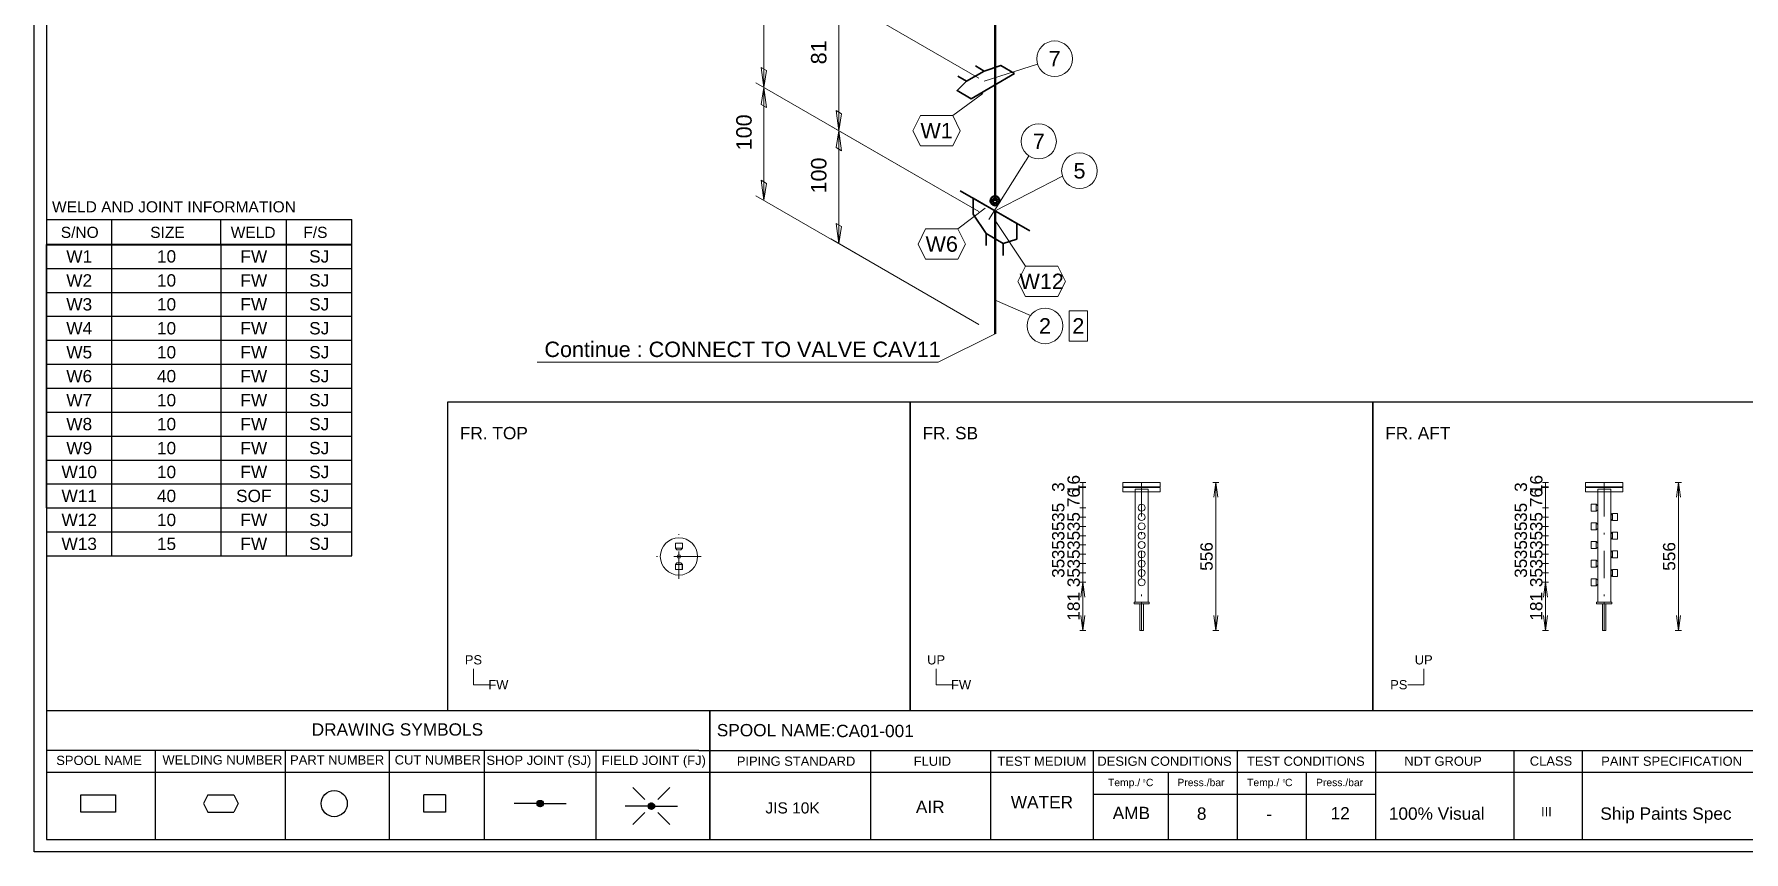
# Model space of a CAD drawing. Header units: millimetres. Extents: x 0 to 420, y 0 to 297.
# Drawn here: x 0 to 277.1, y 0 to 132.6 of the extents above; entities that cross this region are included whole.
import ezdxf
from ezdxf.enums import TextEntityAlignment as Align

# ---------------------------------------------------------------- set-up
doc = ezdxf.new("R2010")
doc.units = ezdxf.units.MM
doc.linetypes.add('DOTTED_DASHED5', pattern=[9.99997, 4.444431, -2.666659, 0.222222, -2.666659])
doc.linetypes.add('DOTTED_DASHED6', pattern=[10, 4.444444, -2.666667, 0.222222, -2.666667])
for name, color, linetype in [('FramesFromTables', 40, 'Continuous'), ('I_Coordinates', 11, 'Continuous'), ('I_CutNumbers', 10, 'Continuous'), ('I_Dimensions', 4, 'Continuous'), ('I_OtherComponents', 2, 'Continuous'), ('I_PartNumbers', 9, 'Continuous'), ('I_Pipes', 1, 'Continuous'), ('I_Tags', 8, 'Continuous'), ('SymbolsOnDrawingSheet', 1, 'Continuous'), ('TextFromTables', 2, 'Continuous'), ('TextFromTextBoxes', 2, 'Continuous')]:
    doc.layers.add(name, color=color, linetype=linetype)
doc.styles.add('Cadmatic Default Text', font='arial.ttf')

# ---------------------------------------------------------------- blocks, each defined once
blk = doc.blocks.new('CA01728894006_PRT_0_3')
at = {"layer": 'I_Pipes', "linetype": 'ByBlock', "lineweight": 50}
blk.add_line((103.75, 80.73), (103.75, 60.73), dxfattribs=at)
blk = doc.blocks.new('CA01728894006_PRT_1_3')
at = {"layer": 'I_OtherComponents', "linetype": 'ByBlock', "lineweight": 35}
blk.add_line((98.09, 83.92), (109.41, 77.39), dxfattribs=at)
at = {"layer": 'I_OtherComponents', "linetype": 'ByBlock', "lineweight": 50}
for radius in [0.75, 0.375]:
    blk.add_circle((103.75, 82.29), radius, dxfattribs=at)
blk = doc.blocks.new('CA01728894006_PRT_2_3')
at = {"layer": 'I_Pipes', "linetype": 'ByBlock', "lineweight": 50}
blk.add_line((103.75, 82.29), (103.75, 236.32), dxfattribs=at)
blk = doc.blocks.new('CA01728894006_PRT_24_3')
at = {"layer": 'I_OtherComponents', "linetype": 'ByBlock', "lineweight": 35, "flags": 128}
for points in [[(106.93, 102.91), (99.86, 98.83), (97.6, 100.14), (99.15, 101.69), (101.98, 103.32), (104.67, 104.22), (106.93, 102.91)], [(100.57, 104.14), (101.98, 103.32), (99.15, 101.69), (97.74, 102.5)]]:
    blk.add_lwpolyline(points, dxfattribs=at)
blk = doc.blocks.new('CA01728894006_DIM_8_3')
at = {"layer": 'I_Dimensions', "linetype": 'ByBlock', "lineweight": 0}
for p, q in [((77.12, 130.74), (101.15, 116.87)), ((78.42, 115.29), (78.42, 129.99)), ((101.15, 102.17), (77.12, 116.04))]:
    blk.add_line(p, q, dxfattribs=at)
at = {"layer": 'I_Dimensions', "linetype": 'ByBlock', "lineweight": 0, "flags": 128}
for points in [[(78.42, 129.99), (78.85, 126.74), (77.99, 127.24), (78.42, 129.99)], [(78.42, 115.29), (78.85, 118.04), (77.99, 118.54), (78.42, 115.29)]]:
    blk.add_lwpolyline(points, dxfattribs=at)
at = {"layer": 'I_Dimensions', "linetype": 'ByBlock', "lineweight": 0, "style": 'Cadmatic Default Text'}
blk.add_text('35', height=2.5, rotation=90, dxfattribs=at).set_placement((75.17, 124.52), align=Align.MIDDLE_CENTER)
blk = doc.blocks.new('CA01728894006_DIM_9_3')
at = {"layer": 'I_Dimensions', "linetype": 'ByBlock', "lineweight": 0}
for p, q in [((77.12, 116.04), (101.15, 102.17)), ((78.42, 93.65), (78.42, 115.29)), ((101.15, 80.52), (77.12, 94.4))]:
    blk.add_line(p, q, dxfattribs=at)
at = {"layer": 'I_Dimensions', "linetype": 'ByBlock', "lineweight": 0, "flags": 128}
for points in [[(78.42, 115.29), (78.85, 112.04), (77.99, 112.54), (78.42, 115.29)], [(78.42, 93.65), (78.85, 96.4), (77.99, 96.9), (78.42, 93.65)]]:
    blk.add_lwpolyline(points, dxfattribs=at)
at = {"layer": 'I_Dimensions', "linetype": 'ByBlock', "lineweight": 0, "style": 'Cadmatic Default Text'}
blk.add_text('81', height=2.5, rotation=90, dxfattribs=at).set_placement((75.17, 106.35), align=Align.MIDDLE_CENTER)
blk = doc.blocks.new('CA01728894006_DIM_10_3')
at = {"layer": 'I_Dimensions', "linetype": 'ByBlock', "lineweight": 0}
for p, q in [((77.12, 94.4), (101.15, 80.52)), ((78.42, 75.36), (78.42, 93.65)), ((101.15, 62.23), (77.12, 76.11))]:
    blk.add_line(p, q, dxfattribs=at)
at = {"layer": 'I_Dimensions', "linetype": 'ByBlock', "lineweight": 0, "flags": 128}
for points in [[(78.42, 93.65), (78.85, 90.4), (77.99, 90.9), (78.42, 93.65)], [(78.42, 75.36), (78.85, 78.11), (77.99, 78.61), (78.42, 75.36)]]:
    blk.add_lwpolyline(points, dxfattribs=at)
at = {"layer": 'I_Dimensions', "linetype": 'ByBlock', "lineweight": 0, "style": 'Cadmatic Default Text'}
blk.add_text('100', height=2.5, rotation=90, dxfattribs=at).set_placement((75.17, 86.38), align=Align.MIDDLE_CENTER)
blk = doc.blocks.new('CA01728894006_DIM_11_3')
at = {"layer": 'I_Dimensions', "linetype": 'ByBlock', "lineweight": 0}
for p, q in [((65, 261.41), (101.15, 240.54)), ((66.29, 100.65), (66.29, 260.66)), ((101.15, 80.52), (65, 101.4))]:
    blk.add_line(p, q, dxfattribs=at)
at = {"layer": 'I_Dimensions', "linetype": 'ByBlock', "lineweight": 0, "flags": 128}
for points in [[(66.29, 260.66), (66.73, 257.41), (65.86, 257.91), (66.29, 260.66)], [(66.29, 100.65), (66.73, 103.4), (65.86, 103.9), (66.29, 100.65)]]:
    blk.add_lwpolyline(points, dxfattribs=at)
at = {"layer": 'I_Dimensions', "linetype": 'ByBlock', "lineweight": 0, "style": 'Cadmatic Default Text'}
blk.add_text('437', height=2.5, rotation=90, dxfattribs=at).set_placement((63.05, 182.53), align=Align.MIDDLE_CENTER)
blk = doc.blocks.new('CA01728894006_DIM_12_3')
at = {"layer": 'I_Dimensions', "linetype": 'ByBlock', "lineweight": 0}
for p, q in [((65, 101.4), (101.15, 80.52)), ((66.29, 82.36), (66.29, 100.65)), ((101.15, 62.23), (65, 83.11))]:
    blk.add_line(p, q, dxfattribs=at)
at = {"layer": 'I_Dimensions', "linetype": 'ByBlock', "lineweight": 0, "flags": 128}
for points in [[(66.29, 100.65), (66.73, 97.4), (65.86, 97.9), (66.29, 100.65)], [(66.29, 82.36), (66.73, 85.11), (65.86, 85.61), (66.29, 82.36)]]:
    blk.add_lwpolyline(points, dxfattribs=at)
at = {"layer": 'I_Dimensions', "linetype": 'ByBlock', "lineweight": 0, "style": 'Cadmatic Default Text'}
blk.add_text('100', height=2.5, rotation=90, dxfattribs=at).set_placement((63.05, 93.38), align=Align.MIDDLE_CENTER)
blk = doc.blocks.new('CA01728894006_PTN_0_3')
at = {"layer": 'I_PartNumbers', "linetype": 'ByBlock', "lineweight": 0}
blk.add_line((109.51, 68.25), (103.75, 70.73), dxfattribs=at)
blk.add_circle((111.85, 66.55), 2.89, dxfattribs=at)
at = {"layer": 'I_PartNumbers', "linetype": 'ByBlock', "lineweight": 0, "style": 'Cadmatic Default Text'}
blk.add_text('2', height=2.5, dxfattribs=at).set_placement((111.85, 66.55), align=Align.MIDDLE_CENTER)
blk = doc.blocks.new('CA01728894006_PTN_1_3')
at = {"layer": 'I_PartNumbers', "linetype": 'ByBlock', "lineweight": 0}
blk.add_line((114.69, 86.26), (103.75, 80.65), dxfattribs=at)
blk.add_circle((117.44, 87.15), 2.89, dxfattribs=at)
at = {"layer": 'I_PartNumbers', "linetype": 'ByBlock', "lineweight": 0, "style": 'Cadmatic Default Text'}
blk.add_text('5', height=2.5, dxfattribs=at).set_placement((117.44, 87.15), align=Align.MIDDLE_CENTER)
blk = doc.blocks.new('CA01728894006_PTN_2_3')
at = {"layer": 'I_PartNumbers', "linetype": 'ByBlock', "lineweight": 0}
blk.add_line((110.66, 104.42), (101.98, 101.69), dxfattribs=at)
blk.add_circle((113.41, 105.31), 2.89, dxfattribs=at)
at = {"layer": 'I_PartNumbers', "linetype": 'ByBlock', "lineweight": 0, "style": 'Cadmatic Default Text'}
blk.add_text('7', height=2.5, dxfattribs=at).set_placement((113.41, 105.31), align=Align.MIDDLE_CENTER)
blk = doc.blocks.new('CA01728894006_CUT_15_3')
at = {"layer": 'I_CutNumbers', "linetype": 'ByBlock', "lineweight": 0, "flags": 128}
blk.add_lwpolyline([(118.72, 64.1), (118.72, 68.99), (115.78, 68.99), (115.78, 64.1), (118.72, 64.1)], dxfattribs=at)
at = {"layer": 'I_CutNumbers', "linetype": 'ByBlock', "lineweight": 0, "style": 'Cadmatic Default Text'}
blk.add_text('2', height=2.5, dxfattribs=at).set_placement((117.25, 66.55), align=Align.MIDDLE_CENTER)
blk = doc.blocks.new('Pi_Weld_0')
at = {"layer": 'I_Tags', "linetype": 'ByBlock', "lineweight": 0, "flags": 128}
for points in [[(2.62, 2.45), (7.05, 5.81)], [(-2.62, 2.45), (-3.84, 0)], [(-3.84, 0), (-2.62, -2.45)], [(2.62, 2.45), (-2.62, 2.45)], [(3.84, 0), (2.62, 2.45)], [(2.62, -2.45), (3.84, 0)], [(-2.62, -2.45), (2.62, -2.45)]]:
    blk.add_lwpolyline(points, dxfattribs=at)
at = {"layer": 'I_Tags', "linetype": 'ByBlock', "lineweight": 0, "style": 'Cadmatic Default Text'}
blk.add_text('W6', height=2.5, dxfattribs=at).set_placement((0, 0), align=Align.MIDDLE_CENTER)
blk = doc.blocks.new('Pi_Weld_1')
at = {"layer": 'I_Tags', "linetype": 'ByBlock', "lineweight": 0, "flags": 128}
for points in [[(2.62, 2.45), (7.5, 6.04)], [(-2.62, 2.45), (-3.84, 0)], [(-3.84, 0), (-2.62, -2.45)], [(2.62, 2.45), (-2.62, 2.45)], [(3.84, 0), (2.62, 2.45)], [(2.62, -2.45), (3.84, 0)], [(-2.62, -2.45), (2.62, -2.45)]]:
    blk.add_lwpolyline(points, dxfattribs=at)
at = {"layer": 'I_Tags', "linetype": 'ByBlock', "lineweight": 0, "style": 'Cadmatic Default Text'}
blk.add_text('W1', height=2.5, dxfattribs=at).set_placement((0, 0), align=Align.MIDDLE_CENTER)

msp = doc.modelspace()

# ---------------------------------------------------------------- linework, layer by layer
at = {"linetype": 'DOTTED_DASHED6', "lineweight": 13, "flags": 128}
for points in [[(179.51, 59.21), (179.51, 59.9)], [(179.51, 59.08), (179.51, 58.39)], [(179.51, 58.82), (179.51, 40.48)], [(254.5, 59.21), (254.5, 59.9)], [(254.5, 59.08), (254.5, 58.39)], [(254.5, 58.82), (254.5, 40.48)], [(104.51, 44.28), (104.51, 51.53)], [(108.14, 47.9), (100.89, 47.9)], [(104.85, 47.9), (104.18, 47.9)], [(179.51, 40.48), (179.51, 40.22)], [(179.51, 40.22), (179.51, 35.9)], [(254.5, 40.48), (254.5, 40.22)], [(254.5, 40.22), (254.5, 35.9)]]:
    msp.add_lwpolyline(points, dxfattribs=at)
at = {"linetype": 'DOTTED_DASHED5', "lineweight": 13, "flags": 128}
msp.add_lwpolyline([(104.51, 48.24), (104.51, 47.56)], dxfattribs=at)
at = {"layer": 'FramesFromTables', "linetype": 'ByBlock', "lineweight": -3}
for p, q in [((2, 98.5), (51.5, 98.5)), ((2, 55.77), (2, 98.5)), ((2, 55.77), (2, 98.5)), ((12.6, 48.01), (12.6, 98.5)), ((12.6, 48.01), (12.6, 98.5)), ((30.3, 48.01), (30.3, 98.5)), ((30.3, 48.01), (30.3, 98.5)), ((40.9, 48.01), (40.9, 98.5)), ((40.9, 48.01), (40.9, 98.5)), ((51.5, 51.89), (51.5, 98.5)), ((2, 94.62), (51.5, 94.62)), ((2, 90.73), (51.5, 90.73)), ((2, 86.85), (51.5, 86.85)), ((2, 82.96), (51.5, 82.96)), ((2, 79.08), (51.5, 79.08)), ((2, 75.19), (51.5, 75.19)), ((2, 71.31), (51.5, 71.31)), ((2, 67.43), (51.5, 67.43)), ((2, 63.54), (51.5, 63.54)), ((2, 59.66), (51.5, 59.66)), ((2, 51.89), (51.5, 51.89))]:
    msp.add_line(p, q, dxfattribs=at)
at = {"layer": 'FramesFromTables', "linetype": 'ByBlock', "lineweight": -3, "flags": 128}
for points in [[(2, 55.77), (51.5, 55.77), (51.5, 98.5)], [(2, 48.01), (51.5, 48.01), (51.5, 98.5)]]:
    msp.add_lwpolyline(points, dxfattribs=at)
at = {"layer": 'I_Coordinates', "linetype": 'ByBlock', "lineweight": 0}
for q in [(155.75, 84.03), (81.51, 79.43)]:
    msp.add_line((146.55, 79.43), q, dxfattribs=at)
at = {"layer": 'I_OtherComponents', "linetype": 'ByBlock', "lineweight": 35}
for p, q in [((152.21, 103.42), (152.21, 106)), ((159.29, 101.91), (152.21, 106)), ((152.21, 103.42), (154.3, 100.26)), ((154.3, 98.31), (154.3, 100.26)), ((154.3, 100.26), (157.07, 98.66)), ((159.29, 101.91), (159.29, 99.33)), ((157.07, 98.66), (159.29, 99.33)), ((157.07, 96.71), (157.07, 98.67))]:
    msp.add_line(p, q, dxfattribs=at)
at = {"layer": 'I_Tags', "linetype": 'ByBlock', "lineweight": 0, "flags": 128}
for points in [[(160.69, 94.96), (155.75, 102.37)], [(160.69, 94.96), (159.47, 92.51)], [(165.93, 94.96), (160.69, 94.96)], [(167.16, 92.51), (165.93, 94.96)], [(159.47, 92.51), (160.69, 90.06)], [(165.93, 90.06), (167.16, 92.51)], [(160.69, 90.06), (165.93, 90.06)]]:
    msp.add_lwpolyline(points, dxfattribs=at)
at = {"layer": 'SymbolsOnDrawingSheet', "linetype": 'ByBlock', "lineweight": -3, "flags": 128}
for points in [[(0, 297), (420, 297), (420, 0), (0, 0), (0, 297)], [(2, 295.01), (2, 2)], [(2, 102.57), (51.49, 102.57)], [(12.6, 98.45), (12.6, 102.57)], [(30.28, 98.45), (30.28, 102.57)], [(40.88, 98.45), (40.88, 102.57)], [(51.49, 98.45), (51.49, 102.57)], [(2, 98.5), (51.5, 98.5)], [(2, 98.5), (51.5, 98.5)], [(51.49, 98.47), (2, 98.47)], [(2, 98.45), (51.49, 98.45)], [(2, 22.93), (107.74, 22.93)], [(107.74, 22.93), (292.02, 22.93)], [(109.52, 22.93), (109.52, 2)], [(109.52, 2), (109.52, 22.93)], [(107.74, 16.45), (2, 16.45)], [(19.62, 16.45), (19.62, 2)], [(40.69, 16.45), (40.69, 2)], [(57.56, 16.45), (57.56, 2)], [(72.95, 16.45), (72.95, 2)], [(91.02, 16.45), (91.02, 2)], [(107.74, 16.45), (292.02, 16.45)], [(135.58, 16.45), (135.58, 2)], [(155.03, 16.45), (155.03, 2)], [(171.67, 16.45), (171.67, 2)], [(195.02, 16.45), (195.02, 2)], [(217.4, 16.45), (217.4, 2)], [(239.85, 16.45), (239.85, 2)], [(250.91, 16.34), (250.91, 2)], [(2, 12.91), (292.02, 12.91)], [(183.82, 12.91), (183.82, 2)], [(206.21, 12.91), (206.21, 2)], [(13.2, 6.41), (7.55, 6.41), (7.55, 9.23), (13.2, 9.23)], [(13.2, 9.23), (13.2, 6.41)], [(28.12, 9.23), (27.42, 7.82)], [(28.12, 9.23), (32.36, 9.23)], [(32.36, 9.23), (33.07, 7.82)], [(66.68, 9.23), (66.68, 6.41), (63.15, 6.41), (63.15, 9.23)], [(66.68, 9.23), (63.15, 9.23)], [(81.49, 7.78), (82.04, 8.32)], [(81.51, 7.9), (81.93, 8.32)], [(81.52, 7.7), (82.14, 8.32)], [(99, 8.47), (97.06, 10.41)], [(101.09, 8.47), (103.03, 10.41)], [(171.67, 9.37), (217.4, 9.37)], [(171.67, 9.37), (217.4, 9.37)], [(27.42, 7.82), (28.12, 6.41)], [(28.12, 6.41), (32.36, 6.41)], [(33.07, 7.82), (32.36, 6.41)], [(81.48, 7.82), (77.79, 7.82)], [(81.55, 7.62), (82.22, 8.29)], [(81.56, 8.06), (81.76, 8.26)], [(81.57, 7.54), (82.28, 8.25)], [(81.62, 7.48), (82.34, 8.2)], [(81.68, 7.44), (82.4, 8.16)], [(81.74, 7.39), (82.45, 8.1)], [(81.8, 7.35), (82.48, 8.02)], [(81.88, 7.32), (82.5, 7.94)], [(81.98, 7.32), (82.53, 7.86)], [(82.09, 7.32), (82.52, 7.75)], [(82.24, 7.36), (82.47, 7.59)], [(82.54, 7.82), (86.24, 7.82)], [(99.51, 7.42), (95.82, 7.42)], [(99, 6.38), (97.06, 4.44)], [(99.53, 7.47), (99.99, 7.93)], [(99.53, 7.37), (100.1, 7.93)], [(99.56, 7.29), (100.2, 7.93)], [(99.58, 7.62), (99.88, 7.93)], [(99.58, 7.21), (100.27, 7.89)], [(99.61, 7.13), (100.33, 7.84)], [(99.67, 7.08), (100.39, 7.8)], [(99.73, 7.03), (100.45, 7.75)], [(99.79, 6.99), (100.49, 7.69)], [(99.85, 6.94), (100.52, 7.61)], [(99.94, 6.92), (100.54, 7.53)], [(100.04, 6.92), (100.57, 7.45)], [(100.15, 6.92), (100.54, 7.31)], [(100.38, 7.04), (100.49, 7.15)], [(100.57, 7.42), (104.27, 7.42)], [(101.09, 6.38), (103.03, 4.44)], [(2, 2), (418.01, 2)]]:
    msp.add_lwpolyline(points, dxfattribs=at)
at = {"layer": 'SymbolsOnDrawingSheet', "linetype": 'ByBlock', "lineweight": 25, "flags": 128}
for points in [[(67, 22.9), (142, 22.9), (142, 72.9), (67, 72.9), (67, 22.9)], [(142, 22.9), (217, 22.9), (217, 72.9), (142, 72.9), (142, 22.9)], [(217, 22.9), (292, 22.9), (292, 72.9), (217, 72.9), (217, 22.9)]]:
    msp.add_lwpolyline(points, dxfattribs=at)
at = {"layer": 'SymbolsOnDrawingSheet', "linetype": 'ByBlock', "lineweight": 13, "flags": 128}
for points in [[(170.49, 59.9), (169.49, 59.9)], [(170.49, 59.21), (169.49, 59.21)], [(170.49, 59.08), (169.49, 59.08)], [(169.99, 59.21), (169.99, 59.9)], [(169.99, 59.08), (169.99, 59.21)], [(169.99, 55.8), (169.99, 59.08)], [(191.03, 59.9), (192.03, 59.9)], [(191.53, 59.9), (191.22, 57.5), (191.53, 59.9), (191.85, 57.5), (191.53, 59.9)], [(191.53, 35.9), (191.53, 59.9)], [(245.48, 59.9), (244.48, 59.9)], [(245.48, 59.21), (244.48, 59.21)], [(245.48, 59.08), (244.48, 59.08)], [(244.98, 59.21), (244.98, 59.9)], [(244.98, 59.08), (244.98, 59.21)], [(244.98, 55.8), (244.98, 59.08)], [(266.02, 59.9), (267.02, 59.9)], [(266.52, 59.9), (266.2, 57.5), (266.52, 59.9), (266.84, 57.5), (266.52, 59.9)], [(266.52, 35.9), (266.52, 59.9)], [(170.49, 55.8), (169.49, 55.8)], [(169.99, 54.29), (169.99, 55.8)], [(245.48, 55.8), (244.48, 55.8)], [(244.98, 54.29), (244.98, 55.8)], [(170.49, 54.29), (169.49, 54.29)], [(170.49, 52.78), (169.49, 52.78)], [(169.99, 52.78), (169.99, 54.29)], [(169.99, 51.27), (169.99, 52.78)], [(245.48, 54.29), (244.48, 54.29)], [(245.48, 52.78), (244.48, 52.78)], [(244.98, 52.78), (244.98, 54.29)], [(244.98, 51.27), (244.98, 52.78)], [(170.49, 51.27), (169.49, 51.27)], [(169.99, 49.76), (169.99, 51.27)], [(245.48, 51.27), (244.48, 51.27)], [(244.98, 49.76), (244.98, 51.27)], [(170.49, 49.76), (169.49, 49.76)], [(170.49, 48.25), (169.49, 48.25)], [(169.99, 48.25), (169.99, 49.76)], [(169.99, 46.74), (169.99, 48.25)], [(245.48, 49.76), (244.48, 49.76)], [(245.48, 48.25), (244.48, 48.25)], [(244.98, 48.25), (244.98, 49.76)], [(244.98, 46.74), (244.98, 48.25)], [(170.49, 46.74), (169.49, 46.74)], [(170.49, 45.22), (169.49, 45.22)], [(169.99, 45.22), (169.99, 46.74)], [(169.99, 43.72), (169.99, 45.22)], [(245.48, 46.74), (244.48, 46.74)], [(245.48, 45.22), (244.48, 45.22)], [(244.98, 45.22), (244.98, 46.74)], [(244.98, 43.72), (244.98, 45.22)], [(170.49, 43.72), (169.49, 43.72)], [(169.99, 43.72), (169.67, 41.32), (169.99, 43.72), (170.31, 41.32), (169.99, 43.72)], [(169.99, 35.9), (169.99, 43.72)], [(245.48, 43.72), (244.48, 43.72)], [(244.98, 43.72), (244.66, 41.32), (244.98, 43.72), (245.29, 41.32), (244.98, 43.72)], [(244.98, 35.9), (244.98, 43.72)], [(169.99, 35.9), (170.31, 38.3), (169.99, 35.9), (169.67, 38.3), (169.99, 35.9)], [(191.53, 35.9), (191.85, 38.3), (191.53, 35.9), (191.22, 38.3), (191.53, 35.9)], [(244.98, 35.9), (245.29, 38.3), (244.98, 35.9), (244.66, 38.3), (244.98, 35.9)], [(266.52, 35.9), (266.84, 38.3), (266.52, 35.9), (266.2, 38.3), (266.52, 35.9)], [(170.49, 35.9), (169.49, 35.9)], [(191.03, 35.9), (192.03, 35.9)], [(245.48, 35.9), (244.48, 35.9)], [(266.02, 35.9), (267.02, 35.9)]]:
    msp.add_lwpolyline(points, dxfattribs=at)
at = {"layer": 'SymbolsOnDrawingSheet', "linetype": 'ByBlock', "lineweight": 18, "flags": 128}
for points in [[(176.49, 59.21), (176.49, 59.9), (182.53, 59.9), (182.53, 59.21), (176.49, 59.21)], [(182.53, 59.08), (182.53, 58.39), (176.49, 58.39), (176.49, 59.08), (182.53, 59.08)], [(178.46, 40.48), (178.46, 58.82), (180.56, 58.82), (180.56, 40.48), (178.46, 40.48)], [(251.48, 59.21), (251.48, 59.9), (257.52, 59.9), (257.52, 59.21), (251.48, 59.21)], [(257.52, 59.08), (257.52, 58.39), (251.48, 58.39), (251.48, 59.08), (257.52, 59.08)], [(253.45, 40.48), (253.45, 58.82), (255.55, 58.82), (255.55, 40.48), (253.45, 40.48)], [(253.18, 55.24), (252.37, 55.24), (252.37, 56.36), (253.18, 56.36), (253.18, 55.24)], [(253.45, 55.48), (253.45, 56.13), (253.18, 56.36), (253.18, 55.24), (253.45, 55.48)], [(253.18, 52.22), (252.37, 52.22), (252.37, 53.34), (253.18, 53.34), (253.18, 52.22)], [(253.45, 52.46), (253.45, 53.1), (253.18, 53.34), (253.18, 52.22), (253.45, 52.46)], [(255.55, 54.62), (255.55, 53.97), (255.81, 53.73), (255.81, 54.85), (255.55, 54.62)], [(255.82, 54.85), (256.63, 54.85), (256.63, 53.73), (255.82, 53.73), (255.82, 54.85)], [(103.95, 49.22), (103.95, 50.03), (105.07, 50.03), (105.07, 49.22), (103.95, 49.22)], [(103.95, 49.22), (103.95, 50.03), (105.07, 50.03), (105.07, 49.22), (103.95, 49.22)], [(103.95, 49.22), (103.95, 50.03), (105.07, 50.03), (105.07, 49.22), (103.95, 49.22)], [(103.95, 49.22), (103.95, 50.03), (105.08, 50.03), (105.08, 49.22), (103.95, 49.22)], [(103.95, 49.22), (103.95, 50.03), (105.07, 50.03), (105.07, 49.22), (103.95, 49.22)], [(253.18, 49.2), (252.37, 49.2), (252.37, 50.32), (253.18, 50.32), (253.18, 49.2)], [(253.45, 49.43), (253.45, 50.08), (253.18, 50.32), (253.18, 49.2), (253.45, 49.43)], [(255.55, 51.59), (255.55, 50.94), (255.81, 50.71), (255.81, 51.83), (255.55, 51.59)], [(255.82, 51.83), (256.63, 51.83), (256.63, 50.71), (255.82, 50.71), (255.82, 51.83)], [(104.19, 48.95), (104.84, 48.95), (105.07, 49.22), (103.95, 49.22), (104.19, 48.95)], [(104.19, 48.95), (104.84, 48.95), (105.07, 49.22), (103.95, 49.22), (104.19, 48.95)], [(104.19, 48.95), (104.83, 48.95), (105.07, 49.22), (103.95, 49.22), (104.19, 48.95)], [(104.19, 48.95), (104.84, 48.95), (105.08, 49.22), (103.95, 49.22), (104.19, 48.95)], [(104.19, 48.95), (104.83, 48.95), (105.07, 49.22), (103.95, 49.22), (104.19, 48.95)], [(253.18, 46.18), (252.37, 46.18), (252.37, 47.3), (253.18, 47.3), (253.18, 46.18)], [(253.45, 46.41), (253.45, 47.06), (253.18, 47.3), (253.18, 46.18), (253.45, 46.41)], [(255.55, 48.57), (255.55, 47.92), (255.81, 47.69), (255.81, 48.81), (255.55, 48.57)], [(255.82, 48.81), (256.63, 48.81), (256.63, 47.69), (255.82, 47.69), (255.82, 48.81)], [(104.82, 46.85), (104.17, 46.85), (103.93, 46.59), (105.06, 46.59), (104.82, 46.85)], [(104.82, 46.85), (104.17, 46.85), (103.93, 46.59), (105.06, 46.59), (104.82, 46.85)], [(105.06, 46.58), (105.06, 45.77), (103.93, 45.77), (103.93, 46.58), (105.06, 46.58)], [(105.06, 46.58), (105.06, 45.77), (103.93, 45.77), (103.93, 46.58), (105.06, 46.58)], [(104.84, 46.85), (104.19, 46.85), (103.95, 46.59), (105.07, 46.59), (104.84, 46.85)], [(104.84, 46.85), (104.19, 46.85), (103.95, 46.59), (105.07, 46.59), (104.84, 46.85)], [(105.07, 46.58), (105.07, 45.77), (103.95, 45.77), (103.95, 46.58), (105.07, 46.58)], [(105.07, 46.58), (105.07, 45.77), (103.95, 45.77), (103.95, 46.58), (105.07, 46.58)], [(255.55, 45.55), (255.55, 44.9), (255.81, 44.66), (255.81, 45.79), (255.55, 45.55)], [(255.82, 45.79), (256.63, 45.79), (256.63, 44.66), (255.82, 44.66), (255.82, 45.79)], [(253.18, 43.15), (252.37, 43.15), (252.37, 44.28), (253.18, 44.28), (253.18, 43.15)], [(253.45, 43.39), (253.45, 44.04), (253.18, 44.28), (253.18, 43.15), (253.45, 43.39)], [(180.74, 40.48), (180.74, 40.22), (178.28, 40.22), (178.28, 40.48), (180.74, 40.48)], [(179.79, 40.22), (179.79, 35.9), (179.23, 35.9), (179.23, 40.22), (179.79, 40.22)], [(255.73, 40.48), (255.73, 40.22), (253.27, 40.22), (253.27, 40.48), (255.73, 40.48)], [(254.78, 40.22), (254.78, 35.9), (254.22, 35.9), (254.22, 40.22), (254.78, 40.22)], [(71.2, 27.1), (71.2, 29.67)], [(146.2, 27.1), (146.2, 29.67)], [(225.24, 27.1), (225.24, 29.67)], [(71.2, 27.1), (73.77, 27.1)], [(146.2, 27.1), (148.77, 27.1)], [(225.24, 27.1), (222.66, 27.1)]]:
    msp.add_lwpolyline(points, dxfattribs=at)
at = {"layer": 'SymbolsOnDrawingSheet', "linetype": 'ByBlock', "lineweight": 18}
for centre, radius in [((179.51, 55.8), 0.561), ((179.51, 55.8), 0.561), ((179.51, 54.29), 0.561), ((179.51, 52.78), 0.561), ((179.51, 52.78), 0.561), ((104.51, 47.9), 3.02), ((179.51, 51.27), 0.561), ((179.51, 49.76), 0.561), ((179.51, 49.76), 0.561), ((104.51, 47.9), 0.28), ((179.5, 48.25), 0.561), ((179.51, 46.74), 0.561), ((179.51, 46.74), 0.561), ((179.5, 45.22), 0.561), ((179.51, 43.72), 0.561), ((179.51, 43.72), 0.561)]:
    msp.add_circle(centre, radius, dxfattribs=at)
at = {"layer": 'SymbolsOnDrawingSheet', "linetype": 'ByBlock', "lineweight": -3}
for centre, radius in [((48.63, 7.82), 2.12), ((82.01, 7.82), 0.53), ((100.04, 7.42), 0.53)]:
    msp.add_circle(centre, radius, dxfattribs=at)
at = {"layer": 'SymbolsOnDrawingSheet', "linetype": 'ByBlock', "lineweight": 18}
for start, end in [(224.9719, 270), (44.9782, 90)]:
    msp.add_arc((179.51, 54.29), 0.561, start, end, dxfattribs=at)

# ---------------------------------------------------------------- block references
at = {"layer": 'I_CutNumbers', "lineweight": 0}
msp.add_blockref('CA01728894006_CUT_15_3', (52, 18.74), dxfattribs=at)
at = {"layer": 'I_Dimensions', "lineweight": 0}
for name in ['CA01728894006_DIM_11_3', 'CA01728894006_DIM_8_3', 'CA01728894006_DIM_9_3', 'CA01728894006_DIM_12_3', 'CA01728894006_DIM_10_3']:
    msp.add_blockref(name, (52, 23.3), dxfattribs=at)
at = {"layer": 'I_OtherComponents', "lineweight": 35}
for name in ['CA01728894006_PRT_24_3', 'CA01728894006_PRT_1_3']:
    msp.add_blockref(name, (52, 23.3), dxfattribs=at)
at = {"layer": 'I_PartNumbers', "lineweight": 0}
for name, p in [('CA01728894006_PTN_2_3', (52, 23.3)), ('CA01728894006_PTN_1_3', (52, 23.3)), ('CA01728894006_PTN_0_3', (52, 18.74))]:
    msp.add_blockref(name, p, dxfattribs=at)
at = {"layer": 'I_Pipes', "lineweight": 50}
for name in ['CA01728894006_PRT_2_3', 'CA01728894006_PRT_0_3']:
    msp.add_blockref(name, (52, 23.3), dxfattribs=at)
at = {"layer": 'I_Tags'}
for name, p in [('Pi_Weld_1', (146.28, 116.95)), ('Pi_Weld_0', (147.11, 98.57))]:
    msp.add_blockref(name, p, dxfattribs=at)

# ---------------------------------------------------------------- texts
at = {"layer": 'I_Coordinates', "linetype": 'ByBlock', "lineweight": 0, "style": 'Cadmatic Default Text'}
msp.add_text('Continue : CONNECT TO VALVE CAV11', height=2.5, dxfattribs=at).set_placement((82.71, 82.74), align=Align.TOP_LEFT)
at = {"layer": 'I_Tags', "linetype": 'ByBlock', "lineweight": 0, "style": 'Cadmatic Default Text'}
msp.add_text('W12', height=2.5, dxfattribs=at).set_placement((163.31, 92.51), align=Align.MIDDLE_CENTER)
at = {"layer": 'SymbolsOnDrawingSheet', "linetype": 'ByBlock', "lineweight": -3, "style": 'Cadmatic Default Text'}
for s, p in [('WELD AND JOINT INFORMATION', (2.89, 105.5)), ('S/NO', (4.31, 101.36)), ('SIZE', (18.81, 101.36)), ('WELD', (31.86, 101.36)), ('F/S', (43.63, 101.36))]:
    msp.add_text(s, height=1.8, dxfattribs=at).set_placement(p, align=Align.TOP_LEFT)
at = {"layer": 'SymbolsOnDrawingSheet', "linetype": 'ByBlock', "lineweight": 25, "style": 'Cadmatic Default Text'}
for s, p in [('FR. TOP', (69, 68.9)), ('FR. SB', (144, 68.9)), ('FR. AFT', (219, 68.9))]:
    msp.add_text(s, height=2, dxfattribs=at).set_placement(p, align=Align.TOP_LEFT)
at = {"layer": 'SymbolsOnDrawingSheet', "linetype": 'ByBlock', "lineweight": 13, "style": 'Cadmatic Default Text'}
for s, p in [('16', (168.49, 59.56)), ('16', (243.48, 59.56)), ('3', (165.99, 59.15)), ('76', (168.49, 57.44)), ('3', (240.98, 59.15)), ('76', (243.48, 57.44)), ('35', (165.99, 55.05)), ('35', (240.98, 55.05)), ('35', (165.99, 52.02)), ('35', (168.49, 53.54)), ('35', (240.98, 52.02)), ('35', (243.48, 53.54)), ('35', (165.99, 49)), ('35', (168.49, 50.51)), ('556', (190.03, 47.9)), ('35', (240.98, 49)), ('35', (243.48, 50.51)), ('556', (265.02, 47.9)), ('35', (165.99, 45.98)), ('35', (168.49, 47.49)), ('35', (240.98, 45.98)), ('35', (243.48, 47.49)), ('35', (168.49, 44.47)), ('35', (243.48, 44.47)), ('181', (168.49, 39.81)), ('181', (243.48, 39.81))]:
    msp.add_text(s, height=2, rotation=90, dxfattribs=at).set_placement(p, align=Align.MIDDLE_CENTER)
at = {"layer": 'SymbolsOnDrawingSheet', "linetype": 'ByBlock', "lineweight": 18, "style": 'Cadmatic Default Text'}
for s, p in [('PS', (71.2, 31.14)), ('UP', (146.2, 31.14)), ('UP', (225.24, 31.14)), ('FW', (75.24, 27.1)), ('FW', (150.24, 27.1)), ('PS', (221.2, 27.1))]:
    msp.add_text(s, height=1.5, dxfattribs=at).set_placement(p, align=Align.MIDDLE_CENTER)
at = {"layer": 'SymbolsOnDrawingSheet', "linetype": 'ByBlock', "lineweight": -3, "style": 'Cadmatic Default Text'}
for s, height, p in [('DRAWING SYMBOLS', 2, (44.98, 18.84)), ('Temp./  C   ', 1.2, (174.06, 10.65)), ('0', 0.53, (179.71, 11.25)), ('Press./bar', 1.2, (185.31, 10.65)), ('Temp./  C   ', 1.2, (196.61, 10.65)), ('0', 0.53, (202.37, 11.25)), ('Press./bar', 1.2, (207.78, 10.65))]:
    msp.add_text(s, height=height, dxfattribs=at).set_placement(p)
for s, height, p in [('SPOOL NAME:', 2, (110.65, 19.73)), ('SPOOL NAME', 1.5, (3.58, 14.83)), ('WELDING NUMBER', 1.5, (20.79, 14.91)), ('PART NUMBER', 1.5, (41.48, 14.91)), ('CUT NUMBER', 1.5, (58.44, 14.91)), ('SHOP JOINT (SJ)', 1.5, (73.31, 14.85)), ('FIELD JOINT (FJ)', 1.5, (92, 14.83)), ('PIPING STANDARD', 1.5, (113.89, 14.7)), ('FLUID', 1.5, (142.57, 14.7)), ('TEST MEDIUM', 1.5, (156.14, 14.7)), ('DESIGN CONDITIONS', 1.5, (172.34, 14.7)), ('TEST CONDITIONS', 1.5, (196.58, 14.7)), ('NDT GROUP', 1.5, (222.09, 14.7)), ('CLASS', 1.5, (242.43, 14.72)), ('PAINT SPECIFICATION', 1.5, (254.01, 14.7)), ('JIS 10K', 1.8, (118.53, 7.12)), ('III', 1.5, (244.26, 6.51))]:
    msp.add_text(s, height=height, dxfattribs=at).set_placement(p, align=Align.MIDDLE_LEFT)
at = {"layer": 'TextFromTables', "linetype": 'ByBlock', "lineweight": 25, "style": 'Cadmatic Default Text'}
for s, p in [('W1', (7.3, 96.56)), ('10', (21.45, 96.56)), ('FW', (35.6, 96.56)), ('SJ', (46.2, 96.56)), ('W2', (7.3, 92.67)), ('10', (21.45, 92.67)), ('FW', (35.6, 92.67)), ('SJ', (46.2, 92.67)), ('W3', (7.3, 88.79)), ('10', (21.45, 88.79)), ('FW', (35.6, 88.79)), ('SJ', (46.2, 88.79)), ('10', (21.45, 84.91)), ('SJ', (46.2, 84.91)), ('W4', (7.3, 84.91)), ('FW', (35.6, 84.91)), ('W5', (7.3, 81.02)), ('10', (21.45, 81.02)), ('FW', (35.6, 81.02)), ('SJ', (46.2, 81.02)), ('W6', (7.3, 77.14)), ('40', (21.45, 77.14)), ('FW', (35.6, 77.14)), ('SJ', (46.2, 77.14)), ('W7', (7.3, 73.25)), ('10', (21.45, 73.25)), ('FW', (35.6, 73.25)), ('SJ', (46.2, 73.25)), ('W8', (7.3, 69.37)), ('10', (21.45, 69.37)), ('FW', (35.6, 69.37)), ('SJ', (46.2, 69.37)), ('W9', (7.3, 65.48)), ('10', (21.45, 65.48)), ('SJ', (46.2, 65.48)), ('FW', (35.6, 65.48)), ('W10', (7.3, 61.6)), ('10', (21.45, 61.6)), ('FW', (35.6, 61.6)), ('SJ', (46.2, 61.6)), ('W11', (7.3, 57.72)), ('40', (21.45, 57.72)), ('SOF', (35.6, 57.72)), ('SJ', (46.2, 57.72)), ('W12', (7.3, 53.83)), ('10', (21.45, 53.83)), ('FW', (35.6, 53.83)), ('SJ', (46.2, 53.83)), ('W13', (7.3, 49.95)), ('15', (21.45, 49.95)), ('FW', (35.6, 49.95)), ('SJ', (46.2, 49.95))]:
    msp.add_text(s, height=2, dxfattribs=at).set_placement(p, align=Align.MIDDLE_CENTER)
at = {"layer": 'TextFromTextBoxes', "linetype": 'ByBlock', "lineweight": -3, "style": 'Cadmatic Default Text'}
msp.add_text('CA01-001', height=2, dxfattribs=at).set_placement((130, 19.6), align=Align.MIDDLE_LEFT)
for s, p in [('WATER', (163.35, 8.05)), ('AIR', (145.25, 7.28)), ('AMB', (177.85, 6.3)), ('8', (189.25, 6.2)), ('-', (200.2, 6.15)), ('12', (211.7, 6.25)), ('100% Visual', (227.35, 6.2)), ('Ship Paints Spec', (264.5, 6.2))]:
    msp.add_text(s, height=2, dxfattribs=at).set_placement(p, align=Align.MIDDLE_CENTER)

# ---------------------------------------------------------------- next in the draw order: wipeouts: each hides what was drawn before it
msp.add_wipeout([(159.79, 118.26), (159.79, 112.16), (165.9, 112.16), (165.9, 118.26)]).dxf.layer = 'I_PartNumbers'

# ---------------------------------------------------------------- next in the draw order: linework, layer by layer
at = {"layer": 'I_PartNumbers', "linetype": 'ByBlock', "lineweight": 0}
msp.add_line((161.24, 112.85), (154.75, 102.52), dxfattribs=at)
msp.add_circle((162.84, 115.21), 2.85, dxfattribs=at)

# ---------------------------------------------------------------- next in the draw order: texts
at = {"layer": 'I_PartNumbers', "linetype": 'ByBlock', "lineweight": 0, "style": 'Cadmatic Default Text'}
msp.add_text('7', height=2.5, dxfattribs=at).set_placement((162.84, 115.21), align=Align.MIDDLE_CENTER)

doc.saveas('drawing.dxf')
